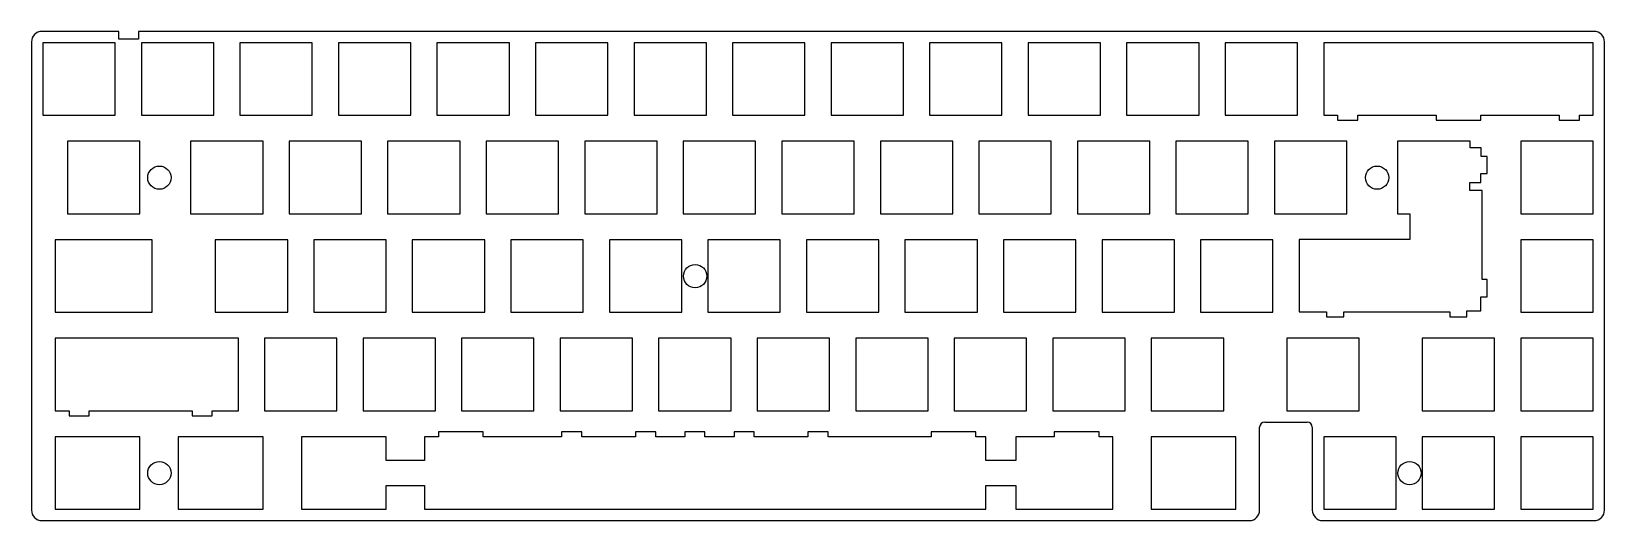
# Model space of a CAD drawing. Header units: millimetres. Extents: x 29 to 333, y -124 to -29.
import ezdxf

# ---------------------------------------------------------------- set-up
doc = ezdxf.new("R2010")
doc.units = ezdxf.units.MM

msp = doc.modelspace()

# ---------------------------------------------------------------- linework, layer by layer
at = {"color": 7, "linetype": 'Continuous', "lineweight": 25}
for p, q in [((45.79, -28.9), (30.9, -28.9)), ((45.79, -30.4), (45.79, -28.9)), ((49.59, -30.4), (45.79, -30.4)), ((49.59, -28.9), (49.59, -30.4)), ((331.05, -28.9), (49.59, -28.9)), ((28.9, -30.9), (28.9, -121.5)), ((45.1, -31.1), (31.1, -31.1)), ((31.1, -31.1), (31.1, -45.1)), ((45.1, -45.1), (45.1, -31.1)), ((64.15, -31.1), (50.15, -31.1)), ((50.15, -31.1), (50.15, -45.1)), ((64.15, -45.1), (64.15, -31.1)), ((83.2, -31.1), (69.2, -31.1)), ((69.2, -31.1), (69.2, -45.1)), ((83.2, -45.1), (83.2, -31.1)), ((102.25, -31.1), (88.25, -31.1)), ((88.25, -31.1), (88.25, -45.1)), ((102.25, -45.1), (102.25, -31.1)), ((121.3, -31.1), (107.3, -31.1)), ((107.3, -31.1), (107.3, -45.1)), ((121.3, -45.1), (121.3, -31.1)), ((140.35, -31.1), (126.35, -31.1)), ((126.35, -31.1), (126.35, -45.1)), ((140.35, -45.1), (140.35, -31.1)), ((159.4, -31.1), (145.4, -31.1)), ((145.4, -31.1), (145.4, -45.1)), ((159.4, -45.1), (159.4, -31.1)), ((178.45, -31.1), (164.45, -31.1)), ((164.45, -31.1), (164.45, -45.1)), ((178.45, -45.1), (178.45, -31.1)), ((197.5, -31.1), (183.5, -31.1)), ((183.5, -31.1), (183.5, -45.1)), ((197.5, -45.1), (197.5, -31.1)), ((216.55, -31.1), (202.55, -31.1)), ((202.55, -31.1), (202.55, -45.1)), ((216.55, -45.1), (216.55, -31.1)), ((235.6, -31.1), (221.6, -31.1)), ((221.6, -31.1), (221.6, -45.1)), ((235.6, -45.1), (235.6, -31.1)), ((254.65, -31.1), (240.65, -31.1)), ((240.65, -31.1), (240.65, -45.1)), ((254.65, -45.1), (254.65, -31.1)), ((273.7, -31.1), (259.7, -31.1)), ((259.7, -31.1), (259.7, -45.1)), ((273.7, -45.1), (273.7, -31.1)), ((330.85, -31.1), (278.75, -31.1)), ((278.75, -31.1), (278.75, -45.1)), ((330.85, -45.1), (330.85, -31.1)), ((333.05, -121.5), (333.05, -30.9)), ((31.1, -45.1), (45.1, -45.1)), ((50.15, -45.1), (64.15, -45.1)), ((69.2, -45.1), (83.2, -45.1)), ((88.25, -45.1), (102.25, -45.1)), ((107.3, -45.1), (121.3, -45.1)), ((126.35, -45.1), (140.35, -45.1)), ((145.4, -45.1), (159.4, -45.1)), ((164.45, -45.1), (178.45, -45.1)), ((183.5, -45.1), (197.5, -45.1)), ((202.55, -45.1), (216.55, -45.1)), ((221.6, -45.1), (235.6, -45.1)), ((240.65, -45.1), (254.65, -45.1)), ((259.7, -45.1), (273.7, -45.1)), ((278.75, -45.1), (281.43, -45.1)), ((281.43, -45.1), (281.43, -46.07)), ((285.33, -46.07), (285.33, -45.1)), ((285.33, -45.1), (300.48, -45.1)), ((300.48, -45.1), (300.48, -46.07)), ((309.13, -46.07), (309.13, -45.1)), ((309.13, -45.1), (324.27, -45.1)), ((324.27, -45.1), (324.27, -46.07)), ((328.18, -46.07), (328.18, -45.1)), ((328.18, -45.1), (330.85, -45.1)), ((281.43, -46.07), (285.33, -46.07)), ((300.48, -46.07), (309.13, -46.07)), ((324.27, -46.07), (328.18, -46.07)), ((49.86, -50.15), (35.86, -50.15)), ((35.86, -50.15), (35.86, -64.15)), ((49.86, -64.15), (49.86, -50.15)), ((73.67, -50.15), (59.68, -50.15)), ((59.68, -50.15), (59.68, -64.15)), ((73.67, -64.15), (73.67, -50.15)), ((92.72, -50.15), (78.72, -50.15)), ((78.72, -50.15), (78.72, -64.15)), ((92.72, -64.15), (92.72, -50.15)), ((111.77, -50.15), (97.77, -50.15)), ((97.77, -50.15), (97.77, -64.15)), ((111.77, -64.15), (111.77, -50.15)), ((130.82, -50.15), (116.83, -50.15)), ((116.83, -50.15), (116.83, -64.15)), ((130.82, -64.15), (130.82, -50.15)), ((149.87, -50.15), (135.88, -50.15)), ((135.88, -50.15), (135.88, -64.15)), ((149.87, -64.15), (149.87, -50.15)), ((168.92, -50.15), (154.93, -50.15)), ((154.93, -50.15), (154.93, -64.15)), ((168.92, -64.15), (168.92, -50.15)), ((187.97, -50.15), (173.98, -50.15)), ((173.98, -50.15), (173.98, -64.15)), ((187.97, -64.15), (187.97, -50.15)), ((207.02, -50.15), (193.03, -50.15)), ((193.03, -50.15), (193.03, -64.15)), ((207.02, -64.15), (207.02, -50.15)), ((226.07, -50.15), (212.08, -50.15)), ((212.08, -50.15), (212.08, -64.15)), ((226.07, -64.15), (226.07, -50.15)), ((245.12, -50.15), (231.13, -50.15)), ((231.13, -50.15), (231.13, -64.15)), ((245.12, -64.15), (245.12, -50.15)), ((264.17, -50.15), (250.18, -50.15)), ((250.18, -50.15), (250.18, -64.15)), ((264.17, -64.15), (264.17, -50.15)), ((283.22, -50.15), (269.23, -50.15)), ((269.23, -50.15), (269.23, -64.15)), ((283.22, -64.15), (283.22, -50.15)), ((307.04, -50.15), (293.04, -50.15)), ((293.04, -50.15), (293.04, -64.15)), ((307.04, -51.38), (307.04, -50.15)), ((309.18, -51.38), (307.04, -51.38)), ((309.18, -53.1), (309.18, -51.38)), ((330.85, -50.15), (316.85, -50.15)), ((316.85, -50.15), (316.85, -64.15)), ((330.85, -64.15), (330.85, -50.15)), ((310.33, -53.1), (309.18, -53.1)), ((310.33, -56.4), (310.33, -53.1)), ((309.13, -58.12), (309.13, -56.4)), ((309.13, -56.4), (310.33, -56.4)), ((306.99, -59.65), (306.99, -58.12)), ((306.99, -58.12), (309.13, -58.12)), ((309.36, -59.65), (306.99, -59.65)), ((309.36, -76.9), (309.36, -59.65)), ((35.86, -64.15), (49.86, -64.15)), ((59.68, -64.15), (73.67, -64.15)), ((78.72, -64.15), (92.72, -64.15)), ((97.77, -64.15), (111.77, -64.15)), ((116.83, -64.15), (130.82, -64.15)), ((135.88, -64.15), (149.87, -64.15)), ((154.93, -64.15), (168.92, -64.15)), ((173.98, -64.15), (187.97, -64.15)), ((193.03, -64.15), (207.02, -64.15)), ((212.08, -64.15), (226.07, -64.15)), ((231.13, -64.15), (245.12, -64.15)), ((250.18, -64.15), (264.17, -64.15)), ((269.23, -64.15), (283.22, -64.15)), ((293.04, -64.15), (295.42, -64.15)), ((295.42, -64.15), (295.42, -69.15)), ((316.85, -64.15), (330.85, -64.15)), ((52.24, -69.2), (33.48, -69.2)), ((33.48, -69.2), (33.48, -83.2)), ((52.24, -83.2), (52.24, -69.2)), ((78.44, -69.2), (64.44, -69.2)), ((64.44, -69.2), (64.44, -83.2)), ((78.44, -83.2), (78.44, -69.2)), ((97.49, -69.2), (83.49, -69.2)), ((83.49, -69.2), (83.49, -83.2)), ((97.49, -83.2), (97.49, -69.2)), ((116.54, -69.2), (102.54, -69.2)), ((102.54, -69.2), (102.54, -83.2)), ((116.54, -83.2), (116.54, -69.2)), ((135.59, -69.2), (121.59, -69.2)), ((121.59, -69.2), (121.59, -83.2)), ((135.59, -83.2), (135.59, -69.2)), ((154.64, -69.2), (140.64, -69.2)), ((140.64, -69.2), (140.64, -83.2)), ((154.64, -83.2), (154.64, -69.2)), ((173.69, -69.2), (159.69, -69.2)), ((159.69, -69.2), (159.69, -83.2)), ((173.69, -83.2), (173.69, -69.2)), ((192.74, -69.2), (178.74, -69.2)), ((178.74, -69.2), (178.74, -83.2)), ((192.74, -83.2), (192.74, -69.2)), ((211.79, -69.2), (197.79, -69.2)), ((197.79, -69.2), (197.79, -83.2)), ((211.79, -83.2), (211.79, -69.2)), ((230.84, -69.2), (216.84, -69.2)), ((216.84, -69.2), (216.84, -83.2)), ((230.84, -83.2), (230.84, -69.2)), ((249.89, -69.2), (235.89, -69.2)), ((235.89, -69.2), (235.89, -83.2)), ((249.89, -83.2), (249.89, -69.2)), ((268.94, -69.2), (254.94, -69.2)), ((254.94, -69.2), (254.94, -83.2)), ((268.94, -83.2), (268.94, -69.2)), ((295.42, -69.15), (273.99, -69.15)), ((273.99, -69.15), (273.99, -83.15)), ((330.85, -69.2), (316.85, -69.2)), ((316.85, -69.2), (316.85, -83.2)), ((330.85, -83.2), (330.85, -69.2)), ((310.33, -76.9), (309.36, -76.9)), ((310.33, -80.2), (310.33, -76.9)), ((309.13, -82.92), (309.13, -80.2)), ((309.13, -80.2), (310.33, -80.2)), ((33.48, -83.2), (52.24, -83.2)), ((64.44, -83.2), (78.44, -83.2)), ((83.49, -83.2), (97.49, -83.2)), ((102.54, -83.2), (116.54, -83.2)), ((121.59, -83.2), (135.59, -83.2)), ((140.64, -83.2), (154.64, -83.2)), ((159.69, -83.2), (173.69, -83.2)), ((178.74, -83.2), (192.74, -83.2)), ((197.79, -83.2), (211.79, -83.2)), ((216.84, -83.2), (230.84, -83.2)), ((235.89, -83.2), (249.89, -83.2)), ((254.94, -83.2), (268.94, -83.2)), ((273.99, -83.15), (279.27, -83.15)), ((279.27, -83.15), (279.27, -84.12)), ((279.27, -84.12), (282.62, -84.12)), ((282.62, -84.12), (282.62, -83.15)), ((282.62, -83.15), (303.12, -83.15)), ((303.12, -83.15), (303.12, -84.12)), ((303.12, -84.12), (306.41, -84.12)), ((306.41, -82.92), (309.13, -82.92)), ((306.41, -84.12), (306.41, -82.92)), ((316.85, -83.2), (330.85, -83.2)), ((68.91, -88.25), (33.48, -88.25)), ((33.48, -88.25), (33.48, -102.25)), ((68.91, -102.25), (68.91, -88.25)), ((87.96, -88.25), (73.96, -88.25)), ((73.96, -88.25), (73.96, -102.25)), ((87.96, -102.25), (87.96, -88.25)), ((107.01, -88.25), (93.01, -88.25)), ((93.01, -88.25), (93.01, -102.25)), ((107.01, -102.25), (107.01, -88.25)), ((126.06, -88.25), (112.06, -88.25)), ((112.06, -88.25), (112.06, -102.25)), ((126.06, -102.25), (126.06, -88.25)), ((145.11, -88.25), (131.11, -88.25)), ((131.11, -88.25), (131.11, -102.25)), ((145.11, -102.25), (145.11, -88.25)), ((164.16, -88.25), (150.16, -88.25)), ((150.16, -88.25), (150.16, -102.25)), ((164.16, -102.25), (164.16, -88.25)), ((183.21, -88.25), (169.21, -88.25)), ((169.21, -88.25), (169.21, -102.25)), ((183.21, -102.25), (183.21, -88.25)), ((202.26, -88.25), (188.26, -88.25)), ((188.26, -88.25), (188.26, -102.25)), ((202.26, -102.25), (202.26, -88.25)), ((221.31, -88.25), (207.31, -88.25)), ((207.31, -88.25), (207.31, -102.25)), ((221.31, -102.25), (221.31, -88.25)), ((240.36, -88.25), (226.36, -88.25)), ((226.36, -88.25), (226.36, -102.25)), ((240.36, -102.25), (240.36, -88.25)), ((259.41, -88.25), (245.41, -88.25)), ((245.41, -88.25), (245.41, -102.25)), ((259.41, -102.25), (259.41, -88.25)), ((285.61, -88.25), (271.61, -88.25)), ((271.61, -88.25), (271.61, -102.25)), ((285.61, -102.25), (285.61, -88.25)), ((311.8, -88.25), (297.8, -88.25)), ((297.8, -88.25), (297.8, -102.25)), ((311.8, -102.25), (311.8, -88.25)), ((330.85, -88.25), (316.85, -88.25)), ((316.85, -88.25), (316.85, -102.25)), ((330.85, -102.25), (330.85, -88.25)), ((33.48, -102.25), (36.16, -102.25)), ((36.16, -102.25), (36.16, -103.22)), ((36.16, -103.22), (40.05, -103.22)), ((40.05, -103.22), (40.05, -102.25)), ((40.05, -102.25), (59.96, -102.25)), ((59.96, -102.25), (59.96, -103.22)), ((59.96, -103.22), (63.85, -103.22)), ((63.85, -102.25), (68.91, -102.25)), ((63.85, -103.22), (63.85, -102.25)), ((73.96, -102.25), (87.96, -102.25)), ((93.01, -102.25), (107.01, -102.25)), ((112.06, -102.25), (126.06, -102.25)), ((131.11, -102.25), (145.11, -102.25)), ((150.16, -102.25), (164.16, -102.25)), ((169.21, -102.25), (183.21, -102.25)), ((188.26, -102.25), (202.26, -102.25)), ((207.31, -102.25), (221.31, -102.25)), ((226.36, -102.25), (240.36, -102.25)), ((245.41, -102.25), (259.41, -102.25)), ((271.61, -102.25), (285.61, -102.25)), ((297.8, -102.25), (311.8, -102.25)), ((316.85, -102.25), (330.85, -102.25)), ((116.25, -106.33), (107.59, -106.33)), ((107.59, -106.33), (107.59, -107.3)), ((116.25, -107.3), (116.25, -106.33)), ((135.31, -106.33), (131.41, -106.33)), ((131.41, -106.33), (131.41, -107.3)), ((135.31, -107.3), (135.31, -106.33)), ((149.59, -106.33), (145.69, -106.33)), ((145.69, -106.33), (145.69, -107.3)), ((149.59, -107.3), (149.59, -106.33)), ((159.11, -106.33), (155.21, -106.33)), ((155.21, -106.33), (155.21, -107.3)), ((159.11, -107.3), (159.11, -106.33)), ((168.64, -106.33), (164.74, -106.33)), ((164.74, -106.33), (164.74, -107.3)), ((168.64, -107.3), (168.64, -106.33)), ((182.93, -106.33), (179.03, -106.33)), ((179.03, -106.33), (179.03, -107.3)), ((182.93, -107.3), (182.93, -106.33)), ((211.49, -106.33), (202.84, -106.33)), ((202.84, -106.33), (202.84, -107.3)), ((211.49, -107.3), (211.49, -106.33)), ((235.31, -106.33), (226.65, -106.33)), ((226.65, -106.33), (226.65, -107.3)), ((235.31, -107.3), (235.31, -106.33)), ((266.37, -121.5), (266.37, -105.45)), ((267.37, -104.45), (275.55, -104.45)), ((276.55, -105.45), (276.55, -121.5)), ((49.86, -107.3), (33.48, -107.3)), ((33.48, -107.3), (33.48, -121.3)), ((49.86, -121.3), (49.86, -107.3)), ((73.67, -107.3), (57.29, -107.3)), ((57.29, -107.3), (57.29, -121.3)), ((73.67, -121.3), (73.67, -107.3)), ((97.49, -107.3), (81.11, -107.3)), ((81.11, -107.3), (81.11, -121.3)), ((97.49, -111.9), (97.49, -107.3)), ((107.59, -107.3), (104.92, -107.3)), ((104.92, -107.3), (104.92, -111.9)), ((131.41, -107.3), (116.25, -107.3)), ((145.69, -107.3), (135.31, -107.3)), ((155.21, -107.3), (149.59, -107.3)), ((164.74, -107.3), (159.11, -107.3)), ((179.03, -107.3), (168.64, -107.3)), ((202.84, -107.3), (182.93, -107.3)), ((213.42, -107.3), (211.49, -107.3)), ((213.42, -111.9), (213.42, -107.3)), ((226.65, -107.3), (219.22, -107.3)), ((219.22, -107.3), (219.22, -111.9)), ((237.98, -107.3), (235.31, -107.3)), ((237.98, -121.3), (237.98, -107.3)), ((261.79, -107.3), (245.41, -107.3)), ((245.41, -107.3), (245.41, -121.3)), ((261.79, -121.3), (261.79, -107.3)), ((292.75, -107.3), (278.75, -107.3)), ((278.75, -107.3), (278.75, -121.3)), ((292.75, -121.3), (292.75, -107.3)), ((311.8, -107.3), (297.8, -107.3)), ((297.8, -107.3), (297.8, -121.3)), ((311.8, -121.3), (311.8, -107.3)), ((330.85, -107.3), (316.85, -107.3)), ((316.85, -107.3), (316.85, -121.3)), ((330.85, -121.3), (330.85, -107.3)), ((104.92, -111.9), (97.49, -111.9)), ((219.22, -111.9), (213.42, -111.9)), ((97.49, -121.3), (97.49, -116.7)), ((97.49, -116.7), (104.92, -116.7)), ((104.92, -116.7), (104.92, -121.3)), ((213.42, -121.3), (213.42, -116.7)), ((213.42, -116.7), (219.22, -116.7)), ((219.22, -116.7), (219.22, -121.3)), ((33.48, -121.3), (49.86, -121.3)), ((57.29, -121.3), (73.67, -121.3)), ((81.11, -121.3), (97.49, -121.3)), ((104.92, -121.3), (213.42, -121.3)), ((219.22, -121.3), (237.98, -121.3)), ((245.41, -121.3), (261.79, -121.3)), ((278.75, -121.3), (292.75, -121.3)), ((297.8, -121.3), (311.8, -121.3)), ((316.85, -121.3), (330.85, -121.3)), ((30.9, -123.5), (264.37, -123.5)), ((278.55, -123.5), (331.05, -123.5))]:
    msp.add_line(p, q, dxfattribs=at)
for centre in [(53.63, -57.18), (289.08, -57.18), (157.22, -76.23), (53.63, -114.32), (295.35, -114.32)]:
    msp.add_circle(centre, 2.25, dxfattribs=at)
for centre, radius, start, end in [((30.9, -30.9), 2, 90, 180), ((331.05, -30.9), 2, 0, 90), ((267.37, -105.45), 1, 90, 180), ((275.55, -105.45), 1, 0, 90), ((30.9, -121.5), 2, 180, 270), ((264.37, -121.5), 2, 270, 0), ((278.55, -121.5), 2, 180, 270), ((331.05, -121.5), 2, 270, 0)]:
    msp.add_arc(centre, radius, start, end, dxfattribs=at)

doc.saveas('drawing.dxf')
